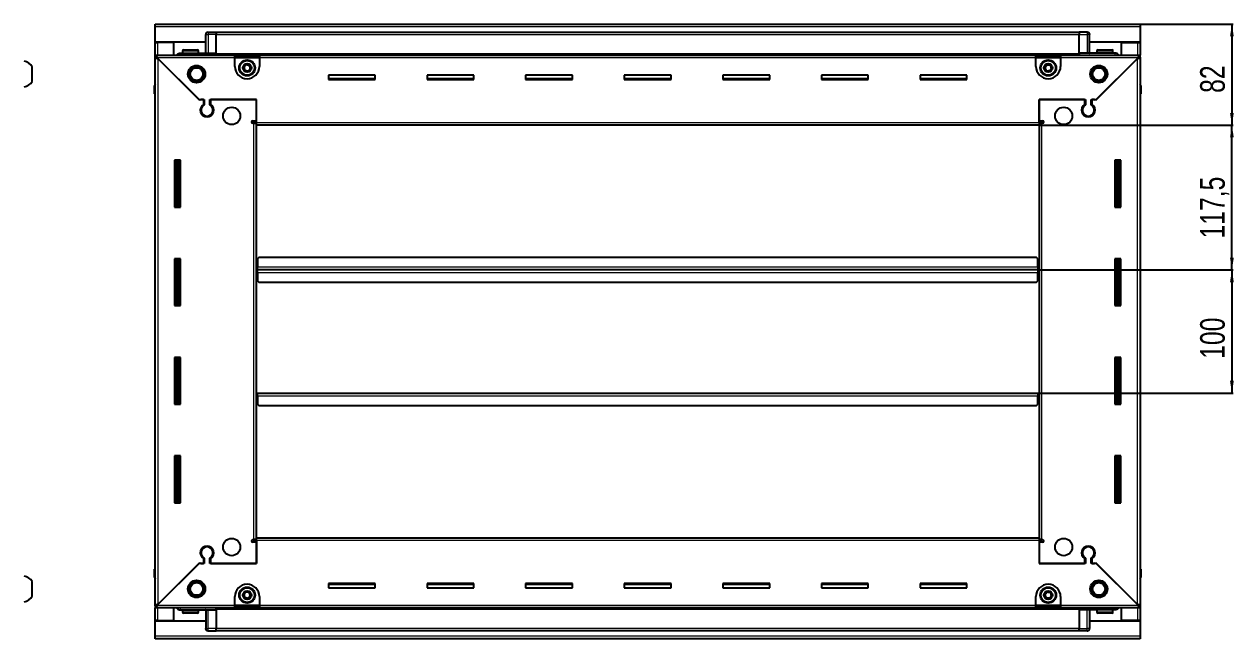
# Model space of a CAD drawing. Header units: millimetres. Extents: x 834 to 3845, y -9 to 1867.
# Drawn here: x 2863 to 3845, y 1227 to 1726 of the extents above; entities that cross this region are included whole.
import ezdxf

# ---------------------------------------------------------------- set-up
doc = ezdxf.new("R2010")
doc.units = ezdxf.units.MM
doc.layers.add('FORMAT', color=7, linetype='Continuous')
doc.styles.add('SLDTEXTSTYLE0', font='TXT', dxfattribs={"width": 0.75})
doc.dimstyles.new('SLDDIMSTYLE0', dxfattribs={"dimtxt": 20, "dimasz": 10, "dimexe": 0, "dimexo": 0.0625, "dimgap": 5, "dimtad": 2, "dimdec": 1, "dimrnd": 1e-09, "dimzin": 12, "dimdsep": 46, "dimtxsty": 'SLDTEXTSTYLE0', "dimsah": 1, "dimcen": 0.09, "dimadec": 0, "dimazin": 3, "dimtfac": 1, "dimtofl": 0, "dimtmove": 0, "dimatfit": 3, "dimfxl": 0, "dimfrac": 2, "dimtolj": 1, "dimtzin": 12, "dimarcsym": 0})

# ---------------------------------------------------------------- blocks, each defined once
blk = doc.blocks.new('_D_5')
at = {"layer": 'FORMAT'}
for p, q in [((3768.77, 1726.26), (3844.26, 1726.26)), ((3843.26, 1726.26), (3843.26, 1644.26)), ((3686.77, 1644.26), (3844.26, 1644.26))]:
    blk.add_line(p, q, dxfattribs=at)
for points in [[(3843.26, 1726.26), (3841.72, 1716.26), (3844.79, 1716.26)], [(3843.26, 1644.26), (3844.79, 1654.26), (3841.72, 1654.26)]]:
    blk.add_solid(points, dxfattribs=at)
at = {"layer": 'FORMAT', "insert": (3817.47, 1670.48), "char_height": 20, "attachment_point": 1, "rotation": 90, "style": 'SLDTEXTSTYLE0'}
blk.add_mtext('82', dxfattribs=at)
blk = doc.blocks.new('_D_6')
at = {"layer": 'FORMAT'}
for p, q in [((3686.77, 1644.26), (3844.26, 1644.26)), ((3843.26, 1526.76), (3843.26, 1644.26)), ((3685.77, 1526.76), (3844.26, 1526.76))]:
    blk.add_line(p, q, dxfattribs=at)
for points in [[(3843.26, 1644.26), (3841.72, 1634.26), (3844.79, 1634.26)], [(3843.26, 1526.76), (3844.79, 1536.76), (3841.72, 1536.76)]]:
    blk.add_solid(points, dxfattribs=at)
at = {"layer": 'FORMAT', "insert": (3817.47, 1552.26), "char_height": 20, "attachment_point": 1, "rotation": 90, "style": 'SLDTEXTSTYLE0'}
blk.add_mtext('117,5', dxfattribs=at)
blk = doc.blocks.new('_D_7')
at = {"layer": 'FORMAT'}
for p, q in [((3685.77, 1526.76), (3844.26, 1526.76)), ((3843.26, 1526.76), (3843.26, 1426.76)), ((3685.77, 1426.76), (3844.26, 1426.76))]:
    blk.add_line(p, q, dxfattribs=at)
for points in [[(3843.26, 1526.76), (3841.72, 1516.76), (3844.79, 1516.76)], [(3843.26, 1426.76), (3844.79, 1436.76), (3841.72, 1436.76)]]:
    blk.add_solid(points, dxfattribs=at)
at = {"layer": 'FORMAT', "insert": (3817.47, 1454.59), "char_height": 20, "attachment_point": 1, "rotation": 90, "style": 'SLDTEXTSTYLE0'}
blk.add_mtext('100', dxfattribs=at)

msp = doc.modelspace()

# ---------------------------------------------------------------- linework, layer by layer
at = {"color": 7, "linetype": 'Continuous', "lineweight": 25}
for p, q in [((2969.76, 1724.16), (2969.76, 1726.26)), ((2969.76, 1726.26), (3768.76, 1726.26)), ((2969.76, 1711.76), (2969.76, 1724.16)), ((3010.76, 1702.76), (3010.76, 1717.76)), ((3011.43, 1719.26), (3011.43, 1719.26)), ((3012.76, 1719.76), (3019.26, 1719.76)), ((3012.76, 1719.76), (3019.26, 1719.76)), ((3019.26, 1719.76), (3019.26, 1719.76)), ((3019.26, 1719.76), (3019.26, 1719.76)), ((3019.26, 1719.76), (3019.26, 1717.76)), ((3719.26, 1719.61), (3019.26, 1719.61)), ((3019.26, 1702.76), (3019.26, 1717.76)), ((3719.26, 1719.76), (3719.26, 1719.76)), ((3725.76, 1719.76), (3719.26, 1719.76)), ((3725.76, 1719.76), (3719.26, 1719.76)), ((3719.26, 1719.76), (3719.26, 1717.76)), ((3719.26, 1702.76), (3719.26, 1717.76)), ((3727.76, 1717.76), (3727.76, 1717.76)), ((3727.76, 1702.76), (3727.76, 1717.76)), ((3768.76, 1726.26), (3768.76, 1724.16)), ((3768.76, 1724.16), (3768.76, 1711.76)), ((3010.76, 1711.76), (2969.76, 1711.76)), ((2969.76, 1711.26), (2969.76, 1711.76)), ((2969.76, 1701.01), (2969.76, 1711.26)), ((2969.76, 1711.26), (2971.86, 1711.26)), ((2971.26, 1711.26), (2971.26, 1711.76)), ((2984.76, 1711.26), (2971.86, 1711.26)), ((2984.76, 1701.01), (2984.76, 1711.26)), ((3768.76, 1711.76), (3727.76, 1711.76)), ((3753.76, 1701.01), (3753.76, 1711.26)), ((3753.76, 1711.26), (3766.66, 1711.26)), ((3766.66, 1711.26), (3768.76, 1711.26)), ((3767.26, 1711.26), (3767.26, 1711.76)), ((3768.76, 1711.26), (3768.76, 1711.76)), ((3768.76, 1711.26), (3768.76, 1701.01)), ((2969.76, 1699.51), (2969.76, 1701.01)), ((2969.76, 1701.01), (2970.76, 1701.01)), ((2969.76, 1699.01), (2969.76, 1699.51)), ((2969.76, 1699.51), (2970.76, 1699.51)), ((2969.76, 1254.51), (2969.76, 1699.01)), ((2971.26, 1699.01), (2969.76, 1699.01)), ((2970.76, 1701.01), (3034.26, 1701.01)), ((2970.76, 1699.51), (2970.76, 1701.01)), ((2971.36, 1698.91), (3005.26, 1665.01)), ((3005.96, 1664.31), (2971.86, 1698.41)), ((2990.26, 1702.76), (3019.26, 1702.76)), ((2991.76, 1704.66), (2991.76, 1702.76)), ((2992.56, 1705.46), (3003.96, 1705.46)), ((3004.76, 1702.76), (3004.76, 1704.66)), ((3019.26, 1702.76), (3019.26, 1702.26)), ((3019.26, 1701.61), (3719.26, 1701.61)), ((3034.26, 1698.91), (3034.26, 1701.01)), ((3034.26, 1701.01), (3054.26, 1701.01)), ((3034.26, 1699.51), (3054.26, 1699.51)), ((3034.26, 1692.01), (3034.26, 1698.91)), ((3054.26, 1701.01), (3684.26, 1701.01)), ((3054.26, 1701.01), (3054.26, 1698.91)), ((3054.26, 1698.91), (3054.26, 1692.01)), ((3684.26, 1698.91), (3684.26, 1701.01)), ((3684.26, 1701.01), (3704.26, 1701.01)), ((3684.26, 1699.51), (3704.26, 1699.51)), ((3684.26, 1692.01), (3684.26, 1698.91)), ((3704.26, 1701.01), (3767.76, 1701.01)), ((3704.26, 1701.01), (3704.26, 1698.91)), ((3704.26, 1698.91), (3704.26, 1692.01)), ((3719.26, 1702.76), (3719.26, 1702.26)), ((3748.26, 1702.76), (3719.26, 1702.76)), ((3766.66, 1698.41), (3732.56, 1664.31)), ((3733.26, 1665.01), (3767.16, 1698.91)), ((3733.76, 1704.66), (3733.76, 1702.76)), ((3734.56, 1705.46), (3745.96, 1705.46)), ((3746.76, 1702.76), (3746.76, 1704.66)), ((3767.26, 1699.01), (3768.76, 1699.01)), ((3767.76, 1699.51), (3767.76, 1701.01)), ((3767.76, 1701.01), (3768.76, 1701.01)), ((3767.76, 1699.51), (3768.76, 1699.51)), ((3768.76, 1699.51), (3768.76, 1701.01)), ((3768.76, 1699.51), (3768.76, 1699.01)), ((3768.76, 1699.01), (3768.76, 1254.51)), ((2870.02, 1679.76), (2870.02, 1691.76)), ((3148.26, 1684.76), (3110.26, 1684.76)), ((3110.26, 1684.76), (3110.26, 1681.26)), ((3148.26, 1682.01), (3110.26, 1682.01)), ((3110.26, 1681.26), (3148.26, 1681.26)), ((3148.26, 1681.26), (3148.26, 1684.76)), ((3228.26, 1684.76), (3190.26, 1684.76)), ((3190.26, 1684.76), (3190.26, 1681.26)), ((3228.26, 1682.01), (3190.26, 1682.01)), ((3190.26, 1681.26), (3228.26, 1681.26)), ((3228.26, 1681.26), (3228.26, 1684.76)), ((3308.26, 1684.76), (3270.26, 1684.76)), ((3270.26, 1684.76), (3270.26, 1681.26)), ((3308.26, 1682.01), (3270.26, 1682.01)), ((3270.26, 1681.26), (3308.26, 1681.26)), ((3308.26, 1681.26), (3308.26, 1684.76)), ((3388.26, 1684.76), (3350.26, 1684.76)), ((3350.26, 1684.76), (3350.26, 1681.26)), ((3388.26, 1682.01), (3350.26, 1682.01)), ((3350.26, 1681.26), (3388.26, 1681.26)), ((3388.26, 1681.26), (3388.26, 1684.76)), ((3468.26, 1684.76), (3430.26, 1684.76)), ((3430.26, 1684.76), (3430.26, 1681.26)), ((3468.26, 1682.01), (3430.26, 1682.01)), ((3430.26, 1681.26), (3468.26, 1681.26)), ((3468.26, 1681.26), (3468.26, 1684.76)), ((3548.26, 1684.76), (3510.26, 1684.76)), ((3510.26, 1684.76), (3510.26, 1681.26)), ((3548.26, 1682.01), (3510.26, 1682.01)), ((3510.26, 1681.26), (3548.26, 1681.26)), ((3548.26, 1681.26), (3548.26, 1684.76)), ((3628.26, 1684.76), (3590.26, 1684.76)), ((3590.26, 1684.76), (3590.26, 1681.26)), ((3628.26, 1682.01), (3590.26, 1682.01)), ((3590.26, 1681.26), (3628.26, 1681.26)), ((3628.26, 1681.26), (3628.26, 1684.76)), ((2969.26, 1676.26), (2969.26, 1669.76)), ((2969.26, 1669.76), (2969.26, 1676.26)), ((2969.26, 1669.76), (2969.26, 1669.76)), ((2969.76, 1669.76), (2969.26, 1669.76)), ((2969.41, 1669.76), (2969.41, 1283.76)), ((3768.76, 1677.58), (3768.76, 1677.58)), ((3768.76, 1669.76), (3769.26, 1669.76)), ((3769.11, 1283.76), (3769.11, 1669.76)), ((3769.26, 1676.26), (3769.26, 1669.76)), ((3769.26, 1669.76), (3769.26, 1676.26)), ((3769.26, 1669.76), (3769.26, 1669.76)), ((3769.26, 1669.76), (3769.26, 1669.76)), ((3005.26, 1665.01), (3009.46, 1665.01)), ((3006.66, 1665.01), (3005.96, 1664.31)), ((3008.76, 1665.01), (3006.66, 1665.01)), ((3008.76, 1665.01), (3008.76, 1661.12)), ((3009.46, 1665.01), (3009.46, 1660.72)), ((3014.06, 1665.01), (3051.76, 1665.01)), ((3014.06, 1660.72), (3014.06, 1665.01)), ((3014.76, 1661.12), (3014.76, 1665.01)), ((3051.76, 1665.01), (3014.76, 1665.01)), ((3051.76, 1646.36), (3051.76, 1665.01)), ((3051.76, 1647.76), (3051.76, 1665.01)), ((3686.76, 1665.01), (3724.46, 1665.01)), ((3686.76, 1646.36), (3686.76, 1665.01)), ((3686.76, 1665.01), (3686.76, 1647.76)), ((3723.76, 1665.01), (3686.76, 1665.01)), ((3723.76, 1665.01), (3723.76, 1661.12)), ((3724.46, 1665.01), (3724.46, 1660.72)), ((3729.06, 1665.01), (3733.26, 1665.01)), ((3729.06, 1660.72), (3729.06, 1665.01)), ((3731.86, 1665.01), (3729.76, 1665.01)), ((3729.76, 1661.12), (3729.76, 1665.01)), ((3732.56, 1664.31), (3731.86, 1665.01)), ((3009.76, 1652.14), (3009.76, 1651.38)), ((3728.76, 1652.14), (3728.76, 1651.38)), ((3048.91, 1647.76), (3051.76, 1647.76)), ((3049.66, 1645.76), (3048.91, 1645.76)), ((3049.66, 1645.76), (3051.76, 1645.76)), ((3051.76, 1646.76), (3049.76, 1646.76)), ((3049.76, 1646.76), (3049.76, 1645.76)), ((3051.76, 1644.26), (3051.76, 1646.36)), ((3686.76, 1644.26), (3051.76, 1644.26)), ((3051.76, 1309.26), (3051.76, 1644.26)), ((3686.76, 1647.76), (3689.61, 1647.76)), ((3688.76, 1646.76), (3686.76, 1646.76)), ((3686.76, 1646.36), (3686.76, 1644.26)), ((3686.76, 1645.76), (3688.86, 1645.76)), ((3686.76, 1644.26), (3686.76, 1309.26)), ((3688.76, 1645.76), (3688.76, 1646.76)), ((3689.61, 1645.76), (3688.86, 1645.76)), ((2990.26, 1615.76), (2985.26, 1615.76)), ((2985.26, 1615.76), (2985.26, 1577.76)), ((2987.41, 1577.76), (2987.41, 1615.76)), ((2989.2, 1577.76), (2989.2, 1615.76)), ((2989.23, 1577.76), (2989.23, 1615.76)), ((2990.26, 1577.76), (2990.26, 1615.76)), ((3748.26, 1615.76), (3748.26, 1577.76)), ((3753.26, 1615.76), (3748.26, 1615.76)), ((3749.28, 1615.76), (3749.28, 1577.76)), ((3749.31, 1615.76), (3749.31, 1577.76)), ((3751.11, 1615.76), (3751.11, 1577.76)), ((3753.26, 1577.76), (3753.26, 1615.76)), ((2985.26, 1577.76), (2990.26, 1577.76)), ((3748.26, 1577.76), (3753.26, 1577.76)), ((2990.26, 1535.76), (2985.26, 1535.76)), ((2985.26, 1535.76), (2985.26, 1497.76)), ((2987.41, 1497.76), (2987.41, 1535.76)), ((2989.2, 1497.76), (2989.2, 1535.76)), ((2989.23, 1497.76), (2989.23, 1535.76)), ((2990.26, 1497.76), (2990.26, 1535.76)), ((3053.76, 1536.76), (3052.76, 1535.76)), ((3052.76, 1535.76), (3052.76, 1528.86)), ((3684.76, 1536.76), (3053.76, 1536.76)), ((3685.76, 1535.76), (3684.76, 1536.76)), ((3685.76, 1528.86), (3685.76, 1535.76)), ((3748.26, 1535.76), (3748.26, 1497.76)), ((3753.26, 1535.76), (3748.26, 1535.76)), ((3749.28, 1535.76), (3749.28, 1497.76)), ((3749.31, 1535.76), (3749.31, 1497.76)), ((3751.11, 1535.76), (3751.11, 1497.76)), ((3753.26, 1497.76), (3753.26, 1535.76)), ((3052.51, 1526.76), (3051.76, 1526.76)), ((3052.76, 1529.61), (3052.51, 1529.61)), ((3052.51, 1529.61), (3052.51, 1526.76)), ((3052.51, 1526.76), (3052.51, 1523.91)), ((3052.51, 1523.91), (3052.76, 1523.91)), ((3052.76, 1526.76), (3052.76, 1528.86)), ((3052.76, 1524.66), (3052.76, 1526.76)), ((3685.76, 1526.76), (3052.76, 1526.76)), ((3052.76, 1524.66), (3052.76, 1517.76)), ((3686.01, 1529.61), (3685.76, 1529.61)), ((3685.76, 1528.86), (3685.76, 1526.76)), ((3685.76, 1526.76), (3685.76, 1524.66)), ((3685.76, 1517.76), (3685.76, 1524.66)), ((3685.76, 1523.91), (3686.01, 1523.91)), ((3686.01, 1526.76), (3686.01, 1529.61)), ((3686.01, 1523.91), (3686.01, 1526.76)), ((3686.76, 1526.76), (3686.01, 1526.76)), ((3052.76, 1517.76), (3053.76, 1516.76)), ((3053.76, 1516.76), (3684.76, 1516.76)), ((3684.76, 1516.76), (3685.76, 1517.76)), ((2985.26, 1497.76), (2990.26, 1497.76)), ((3748.26, 1497.76), (3753.26, 1497.76)), ((2990.26, 1455.76), (2985.26, 1455.76)), ((2985.26, 1455.76), (2985.26, 1417.76)), ((2987.41, 1417.76), (2987.41, 1455.76)), ((2989.2, 1417.76), (2989.2, 1455.76)), ((2989.23, 1417.76), (2989.23, 1455.76)), ((2990.26, 1417.76), (2990.26, 1455.76)), ((3748.26, 1455.76), (3748.26, 1417.76)), ((3753.26, 1455.76), (3748.26, 1455.76)), ((3749.28, 1455.76), (3749.28, 1417.76)), ((3749.31, 1455.76), (3749.31, 1417.76)), ((3751.11, 1455.76), (3751.11, 1417.76)), ((3753.26, 1417.76), (3753.26, 1455.76)), ((3051.76, 1426.76), (3052.51, 1426.76)), ((3052.51, 1426.76), (3052.51, 1423.91)), ((3052.51, 1423.91), (3052.76, 1423.91)), ((3052.76, 1424.66), (3052.76, 1426.76)), ((3052.76, 1426.76), (3685.76, 1426.76)), ((3052.76, 1424.66), (3052.76, 1417.76)), ((3685.76, 1426.76), (3685.76, 1424.66)), ((3685.76, 1417.76), (3685.76, 1424.66)), ((3685.76, 1423.91), (3686.01, 1423.91)), ((3686.01, 1423.91), (3686.01, 1426.76)), ((3686.01, 1426.76), (3686.76, 1426.76)), ((2985.26, 1417.76), (2990.26, 1417.76)), ((3052.76, 1417.76), (3053.76, 1416.76)), ((3053.76, 1416.76), (3684.76, 1416.76)), ((3684.76, 1416.76), (3685.76, 1417.76)), ((3748.26, 1417.76), (3753.26, 1417.76)), ((2990.26, 1375.76), (2985.26, 1375.76)), ((2985.26, 1375.76), (2985.26, 1337.76)), ((2987.41, 1337.76), (2987.41, 1375.76)), ((2989.2, 1337.76), (2989.2, 1375.76)), ((2989.23, 1337.76), (2989.23, 1375.76)), ((2990.26, 1337.76), (2990.26, 1375.76)), ((3748.26, 1375.76), (3748.26, 1337.76)), ((3753.26, 1375.76), (3748.26, 1375.76)), ((3749.28, 1375.76), (3749.28, 1337.76)), ((3749.31, 1375.76), (3749.31, 1337.76)), ((3751.11, 1375.76), (3751.11, 1337.76)), ((3753.26, 1337.76), (3753.26, 1375.76)), ((2985.26, 1337.76), (2990.26, 1337.76)), ((3748.26, 1337.76), (3753.26, 1337.76)), ((3048.91, 1307.76), (3049.66, 1307.76)), ((3051.76, 1305.76), (3048.91, 1305.76)), ((3051.76, 1307.76), (3049.66, 1307.76)), ((3049.76, 1307.76), (3049.76, 1306.76)), ((3049.76, 1306.76), (3051.76, 1306.76)), ((3051.76, 1307.16), (3051.76, 1309.26)), ((3051.76, 1309.26), (3686.76, 1309.26)), ((3051.76, 1307.16), (3051.76, 1288.51)), ((3051.76, 1288.51), (3051.76, 1305.76)), ((3686.76, 1309.26), (3686.76, 1307.16)), ((3688.86, 1307.76), (3686.76, 1307.76)), ((3686.76, 1307.16), (3686.76, 1288.51)), ((3686.76, 1306.76), (3688.76, 1306.76)), ((3686.76, 1305.76), (3686.76, 1288.51)), ((3689.61, 1305.76), (3686.76, 1305.76)), ((3688.76, 1306.76), (3688.76, 1307.76)), ((3688.86, 1307.76), (3689.61, 1307.76)), ((3009.76, 1302.13), (3009.76, 1301.37)), ((3728.76, 1302.13), (3728.76, 1301.37)), ((3005.26, 1288.51), (2971.36, 1254.61)), ((2971.86, 1255.11), (3005.96, 1289.21)), ((3009.46, 1288.51), (3005.26, 1288.51)), ((3005.96, 1289.21), (3006.66, 1288.51)), ((3006.66, 1288.51), (3008.76, 1288.51)), ((3008.76, 1292.4), (3008.76, 1288.51)), ((3009.46, 1292.79), (3009.46, 1288.51)), ((3014.06, 1288.51), (3014.06, 1292.79)), ((3051.76, 1288.51), (3014.06, 1288.51)), ((3014.76, 1288.51), (3014.76, 1292.4)), ((3014.76, 1288.51), (3051.76, 1288.51)), ((3724.46, 1288.51), (3686.76, 1288.51)), ((3686.76, 1288.51), (3723.76, 1288.51)), ((3723.76, 1292.4), (3723.76, 1288.51)), ((3724.46, 1292.79), (3724.46, 1288.51)), ((3729.06, 1288.51), (3729.06, 1292.79)), ((3733.26, 1288.51), (3729.06, 1288.51)), ((3729.76, 1288.51), (3729.76, 1292.4)), ((3729.76, 1288.51), (3731.86, 1288.51)), ((3731.86, 1288.51), (3732.56, 1289.21)), ((3732.56, 1289.21), (3766.66, 1255.11)), ((3767.16, 1254.61), (3733.26, 1288.51)), ((2969.26, 1277.26), (2969.26, 1283.76)), ((2969.26, 1283.76), (2969.26, 1283.76)), ((2969.26, 1283.76), (2969.26, 1283.76)), ((2969.26, 1283.76), (2969.26, 1277.26)), ((2969.76, 1283.76), (2969.26, 1283.76)), ((2969.76, 1275.93), (2969.76, 1275.93)), ((3768.76, 1283.76), (3769.26, 1283.76)), ((3769.26, 1283.76), (3769.26, 1283.76)), ((3769.26, 1277.26), (3769.26, 1283.76)), ((3769.26, 1283.76), (3769.26, 1277.26)), ((2870.02, 1261.76), (2870.02, 1273.76)), ((3148.26, 1272.26), (3110.26, 1272.26)), ((3110.26, 1272.26), (3110.26, 1268.76)), ((3110.26, 1271.51), (3148.26, 1271.51)), ((3110.26, 1268.76), (3148.26, 1268.76)), ((3148.26, 1268.76), (3148.26, 1272.26)), ((3228.26, 1272.26), (3190.26, 1272.26)), ((3190.26, 1272.26), (3190.26, 1268.76)), ((3190.26, 1271.51), (3228.26, 1271.51)), ((3190.26, 1268.76), (3228.26, 1268.76)), ((3228.26, 1268.76), (3228.26, 1272.26)), ((3308.26, 1272.26), (3270.26, 1272.26)), ((3270.26, 1272.26), (3270.26, 1268.76)), ((3270.26, 1271.51), (3308.26, 1271.51)), ((3270.26, 1268.76), (3308.26, 1268.76)), ((3308.26, 1268.76), (3308.26, 1272.26)), ((3388.26, 1272.26), (3350.26, 1272.26)), ((3350.26, 1272.26), (3350.26, 1268.76)), ((3350.26, 1271.51), (3388.26, 1271.51)), ((3350.26, 1268.76), (3388.26, 1268.76)), ((3388.26, 1268.76), (3388.26, 1272.26)), ((3468.26, 1272.26), (3430.26, 1272.26)), ((3430.26, 1272.26), (3430.26, 1268.76)), ((3430.26, 1271.51), (3468.26, 1271.51)), ((3430.26, 1268.76), (3468.26, 1268.76)), ((3468.26, 1268.76), (3468.26, 1272.26)), ((3548.26, 1272.26), (3510.26, 1272.26)), ((3510.26, 1272.26), (3510.26, 1268.76)), ((3510.26, 1271.51), (3548.26, 1271.51)), ((3510.26, 1268.76), (3548.26, 1268.76)), ((3548.26, 1268.76), (3548.26, 1272.26)), ((3628.26, 1272.26), (3590.26, 1272.26)), ((3590.26, 1272.26), (3590.26, 1268.76)), ((3590.26, 1271.51), (3628.26, 1271.51)), ((3590.26, 1268.76), (3628.26, 1268.76)), ((3628.26, 1268.76), (3628.26, 1272.26)), ((3034.26, 1254.61), (3034.26, 1261.51)), ((3054.26, 1261.51), (3054.26, 1254.61)), ((3684.26, 1254.61), (3684.26, 1261.51)), ((3704.26, 1261.51), (3704.26, 1254.61)), ((2969.76, 1254.01), (2969.76, 1254.51)), ((2971.26, 1254.51), (2969.76, 1254.51)), ((2969.76, 1254.01), (2969.76, 1252.51)), ((2970.76, 1254.01), (2969.76, 1254.01)), ((2969.76, 1242.26), (2969.76, 1252.51)), ((2970.76, 1252.51), (2969.76, 1252.51)), ((2970.76, 1254.01), (2970.76, 1252.51)), ((3034.26, 1252.51), (2970.76, 1252.51)), ((2984.76, 1242.26), (2984.76, 1252.51)), ((2990.26, 1250.76), (3019.26, 1250.76)), ((2991.76, 1250.76), (2991.76, 1248.86)), ((2996.33, 1248.06), (2992.56, 1248.06)), ((3003.96, 1248.06), (2996.33, 1248.06)), ((3004.76, 1248.86), (3004.76, 1250.76)), ((3010.76, 1250.76), (3010.76, 1235.76)), ((3719.26, 1251.91), (3019.26, 1251.91)), ((3019.26, 1250.76), (3019.26, 1251.26)), ((3019.26, 1250.76), (3019.26, 1235.76)), ((3034.26, 1252.51), (3034.26, 1254.61)), ((3054.26, 1254.01), (3034.26, 1254.01)), ((3054.26, 1252.51), (3034.26, 1252.51)), ((3054.26, 1254.61), (3054.26, 1252.51)), ((3684.26, 1252.51), (3054.26, 1252.51)), ((3684.26, 1252.51), (3684.26, 1254.61)), ((3704.26, 1254.01), (3684.26, 1254.01)), ((3704.26, 1252.51), (3684.26, 1252.51)), ((3704.26, 1254.61), (3704.26, 1252.51)), ((3767.76, 1252.51), (3704.26, 1252.51)), ((3719.26, 1250.76), (3719.26, 1251.26)), ((3748.26, 1250.76), (3719.26, 1250.76)), ((3719.26, 1250.76), (3719.26, 1235.76)), ((3727.76, 1250.76), (3727.76, 1235.76)), ((3733.76, 1250.76), (3733.76, 1248.86)), ((3741.55, 1248.06), (3734.56, 1248.06)), ((3745.96, 1248.06), (3741.55, 1248.06)), ((3746.76, 1248.86), (3746.76, 1250.76)), ((3753.76, 1242.26), (3753.76, 1252.51)), ((3767.26, 1254.51), (3768.76, 1254.51)), ((3767.76, 1254.01), (3767.76, 1252.51)), ((3768.76, 1254.01), (3767.76, 1254.01)), ((3768.76, 1252.51), (3767.76, 1252.51)), ((3768.76, 1254.51), (3768.76, 1254.01)), ((3768.76, 1254.01), (3768.76, 1252.51)), ((3768.76, 1252.51), (3768.76, 1242.26)), ((2971.86, 1242.26), (2969.76, 1242.26)), ((2969.76, 1241.76), (2969.76, 1242.26)), ((2969.76, 1241.76), (3010.76, 1241.76)), ((2969.76, 1229.36), (2969.76, 1241.76)), ((2971.26, 1241.76), (2971.26, 1242.26)), ((2971.86, 1242.26), (2984.76, 1242.26)), ((3727.76, 1241.76), (3768.76, 1241.76)), ((3766.66, 1242.26), (3753.76, 1242.26)), ((3768.76, 1242.26), (3766.66, 1242.26)), ((3767.26, 1241.76), (3767.26, 1242.26)), ((3768.76, 1241.76), (3768.76, 1242.26)), ((3768.76, 1241.76), (3768.76, 1229.36)), ((2969.76, 1227.26), (2969.76, 1229.36)), ((3768.76, 1227.26), (2969.76, 1227.26)), ((3010.76, 1235.76), (3010.76, 1235.76)), ((3012.76, 1233.76), (3019.26, 1233.76)), ((3012.76, 1233.76), (3019.26, 1233.76)), ((3019.26, 1233.76), (3019.26, 1235.76)), ((3019.26, 1233.91), (3719.26, 1233.91)), ((3019.26, 1233.76), (3019.26, 1233.76)), ((3719.26, 1233.76), (3719.26, 1235.76)), ((3719.26, 1233.76), (3719.26, 1233.76)), ((3725.76, 1233.76), (3719.26, 1233.76)), ((3719.26, 1233.76), (3719.26, 1233.76)), ((3725.76, 1233.76), (3719.26, 1233.76)), ((3727.08, 1234.26), (3727.08, 1234.26)), ((3768.76, 1229.36), (3768.76, 1227.26))]:
    msp.add_line(p, q, dxfattribs=at)
at = {"color": 8, "linetype": 'Continuous', "lineweight": 18}
for p, q in [((3768.76, 1724.16), (2969.76, 1724.16)), ((3010.76, 1717.76), (3012.76, 1717.76)), ((3012.76, 1719.76), (3012.76, 1717.76)), ((3012.76, 1717.76), (3012.76, 1702.76)), ((3019.26, 1717.76), (3012.76, 1717.76)), ((3719.26, 1717.61), (3019.26, 1717.61)), ((3719.26, 1717.76), (3725.76, 1717.76)), ((3725.76, 1719.76), (3725.76, 1717.76)), ((3725.76, 1717.76), (3725.76, 1702.76)), ((3727.76, 1717.76), (3725.76, 1717.76)), ((2971.86, 1711.26), (2971.86, 1711.76)), ((2971.86, 1701.01), (2971.86, 1711.26)), ((3766.66, 1711.76), (3766.66, 1711.26)), ((3766.66, 1711.26), (3766.66, 1701.01)), ((3034.26, 1698.91), (2971.36, 1698.91)), ((2971.86, 1698.41), (2971.86, 1255.11)), ((2991.76, 1704.66), (3004.76, 1704.66)), ((3719.26, 1702.26), (3019.26, 1702.26)), ((3719.26, 1701.02), (3019.26, 1701.02)), ((3034.26, 1698.91), (3054.26, 1698.91)), ((3684.26, 1698.91), (3054.26, 1698.91)), ((3684.26, 1698.91), (3704.26, 1698.91)), ((3767.16, 1698.91), (3704.26, 1698.91)), ((3733.76, 1704.66), (3746.76, 1704.66)), ((3766.66, 1255.11), (3766.66, 1698.41)), ((2969.76, 1676.26), (2969.26, 1676.26)), ((3768.76, 1676.26), (3769.26, 1676.26)), ((3049.66, 1307.76), (3049.66, 1645.76)), ((3051.76, 1646.36), (3686.76, 1646.36)), ((3688.86, 1645.76), (3688.86, 1307.76)), ((2986.76, 1615.76), (2986.76, 1577.76)), ((2987.99, 1615.76), (2987.99, 1577.76)), ((3750.52, 1577.76), (3750.52, 1615.76)), ((3751.76, 1577.76), (3751.76, 1615.76)), ((2986.76, 1535.76), (2986.76, 1497.76)), ((2987.99, 1535.76), (2987.99, 1497.76)), ((3750.52, 1497.76), (3750.52, 1535.76)), ((3751.76, 1497.76), (3751.76, 1535.76)), ((3685.76, 1528.86), (3052.76, 1528.86)), ((3052.76, 1524.66), (3685.76, 1524.66)), ((2986.76, 1455.76), (2986.76, 1417.76)), ((2987.99, 1455.76), (2987.99, 1417.76)), ((3750.52, 1417.76), (3750.52, 1455.76)), ((3751.76, 1417.76), (3751.76, 1455.76)), ((3052.76, 1424.66), (3685.76, 1424.66)), ((2986.76, 1375.76), (2986.76, 1337.76)), ((2987.99, 1375.76), (2987.99, 1337.76)), ((3750.52, 1337.76), (3750.52, 1375.76)), ((3751.76, 1337.76), (3751.76, 1375.76)), ((3686.76, 1307.16), (3051.76, 1307.16)), ((2969.76, 1277.26), (2969.26, 1277.26)), ((3768.76, 1277.26), (3769.26, 1277.26)), ((2971.36, 1254.61), (3034.26, 1254.61)), ((2971.86, 1242.26), (2971.86, 1252.51)), ((2996.06, 1248.86), (2991.76, 1248.86)), ((3004.76, 1248.86), (2996.06, 1248.86)), ((3012.76, 1235.76), (3012.76, 1250.76)), ((3019.26, 1252.49), (3719.26, 1252.49)), ((3019.26, 1251.26), (3719.26, 1251.26)), ((3054.26, 1254.61), (3034.26, 1254.61)), ((3054.26, 1254.61), (3684.26, 1254.61)), ((3704.26, 1254.61), (3684.26, 1254.61)), ((3704.26, 1254.61), (3767.16, 1254.61)), ((3725.76, 1235.76), (3725.76, 1250.76)), ((3741.73, 1248.86), (3733.76, 1248.86)), ((3746.76, 1248.86), (3741.73, 1248.86)), ((3766.66, 1252.51), (3766.66, 1242.26)), ((2971.86, 1241.76), (2971.86, 1242.26)), ((3766.66, 1242.26), (3766.66, 1241.76)), ((3768.76, 1229.36), (2969.76, 1229.36)), ((3010.76, 1235.76), (3012.76, 1235.76)), ((3019.26, 1235.76), (3012.76, 1235.76)), ((3012.76, 1233.76), (3012.76, 1235.76)), ((3019.26, 1235.91), (3719.26, 1235.91)), ((3719.26, 1235.76), (3725.76, 1235.76)), ((3727.76, 1235.76), (3725.76, 1235.76)), ((3725.76, 1233.76), (3725.76, 1235.76))]:
    msp.add_line(p, q, dxfattribs=at)
at = {"color": 7, "linetype": 'Continuous', "lineweight": 25, "flags": 128}
for points in [[(3727.61, 1718.51), (3727.72, 1718.15), (3727.76, 1717.76)], [(3010.9, 1235.01), (3010.79, 1235.37), (3010.76, 1235.76)]]:
    msp.add_lwpolyline(points, dxfattribs=at)
at = {"color": 7, "linetype": 'Continuous', "lineweight": 25}
for centre, radius in [((3003.26, 1685.76), 7), ((3003.26, 1685.76), 6.03), ((3003.26, 1685.76), 5.1), ((3044.26, 1690.76), 6.5), ((3044.26, 1690.76), 3.46), ((3694.26, 1690.76), 6.5), ((3694.26, 1690.76), 3.46), ((3735.26, 1685.76), 7), ((3735.26, 1685.76), 6.03), ((3735.26, 1685.76), 5.1), ((3031.76, 1651.76), 7), ((3706.76, 1651.76), 7), ((3031.76, 1301.76), 7), ((3706.76, 1301.76), 7), ((3003.26, 1267.76), 7), ((3003.26, 1267.76), 6.03), ((3003.26, 1267.76), 5.1), ((3044.26, 1262.76), 6.5), ((3044.26, 1262.76), 3.46), ((3694.26, 1262.76), 6.5), ((3694.26, 1262.76), 3.46), ((3735.26, 1267.76), 7), ((3735.26, 1267.76), 6.03), ((3735.26, 1267.76), 5.1)]:
    msp.add_circle(centre, radius, dxfattribs=at)
at = {"color": 8, "linetype": 'Continuous', "lineweight": 18}
for centre in [(3044.26, 1690.76), (3694.26, 1690.76), (3044.26, 1262.76), (3694.26, 1262.76)]:
    msp.add_circle(centre, 5.7, dxfattribs=at)
at = {"color": 7, "linetype": 'Continuous', "lineweight": 25}
for centre, radius, start, end in [((3012.76, 1717.76), 2, 90, 180), ((3012.76, 1717.76), 2, 90, 131.40962), ((3725.76, 1717.76), 2, 0, 90), ((2992.56, 1704.66), 0.8, 90, 180), ((3003.96, 1704.66), 0.8, 0, 90), ((3010.56, 1702.96), 0.2, 270, 0), ((3727.96, 1702.96), 0.2, 180, 270), ((3734.56, 1704.66), 0.8, 90, 180), ((3745.96, 1704.66), 0.8, 0, 90), ((2860.4, 1684.73), 11.91, 36.1266, 75.29965), ((3044.26, 1692.01), 10, 180, 270), ((3044.26, 1690.76), 2.5, 134.01559, 194.01559), ((3044.26, 1690.76), 2.5, 194.01559, 254.01559), ((3044.26, 1690.76), 2.5, 74.01559, 134.01559), ((3044.26, 1690.76), 2.5, 254.01559, 314.01559), ((3044.26, 1692.01), 10, 270, 0), ((3044.26, 1690.76), 2.5, 14.01559, 74.01559), ((3044.26, 1690.76), 2.5, 314.01559, 14.01559), ((3694.26, 1692.01), 10, 180, 270), ((3694.26, 1690.76), 2.5, 160.11158, 220.11158), ((3694.26, 1690.76), 2.5, 100.11158, 160.11158), ((3694.26, 1690.76), 2.5, 220.11158, 280.11158), ((3694.26, 1690.76), 2.5, 40.11158, 100.11158), ((3694.26, 1692.01), 10, 270, 0), ((3694.26, 1690.76), 2.5, 280.11158, 340.11158), ((3694.26, 1690.76), 2.5, 340.11158, 40.11158), ((2860.4, 1686.78), 11.91, 284.70035, 323.8734), ((2971.26, 1676.26), 2, 138.57492, 180), ((2971.26, 1676.26), 2, 138.59038, 180), ((3767.26, 1676.26), 2, 0, 41.39416), ((3011.76, 1656.51), 5.5, 123.05573, 56.94427), ((3011.76, 1656.51), 4.8, 118.63099, 61.36901), ((3726.76, 1656.51), 5.5, 123.05573, 56.94427), ((3726.76, 1656.51), 4.8, 118.63099, 61.36901), ((3048.91, 1646.76), 1, 90, 270), ((3689.61, 1646.76), 1, 270, 90), ((3048.91, 1306.76), 1, 90, 270), ((3689.61, 1306.76), 1, 270, 90), ((3011.76, 1297.01), 5.5, 303.05573, 236.94427), ((3011.76, 1297.01), 4.8, 298.63099, 241.36901), ((3726.76, 1297.01), 5.5, 303.05573, 236.94427), ((3726.76, 1297.01), 4.8, 298.63099, 241.36901), ((2860.4, 1266.73), 11.91, 36.1266, 75.29965), ((2971.26, 1277.26), 2, 180, 199.56674), ((2971.26, 1277.26), 2, 180, 221.39416), ((2971.26, 1277.26), 2, 213.78451, 221.40962), ((3767.26, 1277.26), 2, 318.57492, 360), ((3767.26, 1277.26), 2, 318.59038, 0), ((3044.26, 1261.51), 10, 90, 180), ((3044.26, 1261.51), 10, 0, 90), ((3694.26, 1261.51), 10, 90, 180), ((3694.26, 1261.51), 10, 0, 90), ((2860.4, 1268.78), 11.91, 284.70035, 323.8734), ((3044.26, 1262.76), 2.5, 127.47401, 187.47401), ((3044.26, 1262.76), 2.5, 187.47401, 247.47401), ((3044.26, 1262.76), 2.5, 67.47401, 127.47401), ((3044.26, 1262.76), 2.5, 247.47401, 307.47401), ((3044.26, 1262.76), 2.5, 7.47401, 67.47401), ((3044.26, 1262.76), 2.5, 307.47401, 7.47401), ((3694.26, 1262.76), 2.5, 147.04236, 207.04236), ((3694.26, 1262.76), 2.5, 207.04236, 267.04236), ((3694.26, 1262.76), 2.5, 87.04236, 147.04236), ((3694.26, 1262.76), 2.5, 267.04236, 327.04236), ((3694.26, 1262.76), 2.5, 27.04236, 87.04236), ((3694.26, 1262.76), 2.5, 327.04236, 27.04236), ((2992.56, 1248.86), 0.8, 180, 270), ((3003.96, 1248.86), 0.8, 270, 360), ((3010.56, 1250.56), 0.2, 0, 90), ((3727.96, 1250.56), 0.2, 90, 180), ((3734.56, 1248.86), 0.8, 180, 270), ((3745.96, 1248.86), 0.8, 270, 0), ((3012.76, 1235.76), 2, 180, 270), ((3725.76, 1235.76), 2, 270, 0), ((3725.76, 1235.76), 2, 270, 288.58003), ((3725.76, 1235.76), 2, 303.94202, 311.40962)]:
    msp.add_arc(centre, radius, start, end, dxfattribs=at)
for points, knots in [([(2969.76, 1699.01), (2969.78, 1698.96), (2969.83, 1698.87), (2970.23, 1698.74), (2970.79, 1698.61), (2971.37, 1698.5), (2971.73, 1698.43), (2971.86, 1698.41)], [0, 0, 0, 0, 0.230255, 0.448522, 0.666786, 0.88505, 1, 1, 1, 1]), ([(2971.36, 1698.91), (2971.31, 1699.16), (2971.22, 1699.65), (2971.09, 1700.3), (2970.96, 1700.76), (2970.85, 1700.98), (2970.78, 1701), (2970.76, 1701.01)], [0, 0, 0, 0, 0.2302553, 0.4485219, 0.6667858, 0.8850496, 1, 1, 1, 1]), ([(2987.04, 1701.01), (2987.16, 1701.21), (2987.55, 1701.86), (2988.7, 1702.57), (2989.74, 1702.69), (2990.26, 1702.76)], [0, 0, 0, 0, 0.1822499, 0.5911249, 1, 1, 1, 1]), ([(3019.26, 1702.76), (3019.26, 1702.72), (3019.26, 1702.64), (3019.26, 1702.02), (3019.26, 1701.47), (3019.26, 1701.09), (3019.26, 1701.08)], [0, 0, 0, 0, 0.330266, 0.660532, 0.990799, 1, 1, 1, 1]), ([(3719.26, 1702.76), (3719.26, 1702.72), (3719.26, 1702.64), (3719.26, 1702.02), (3719.26, 1701.47), (3719.26, 1701.09), (3719.26, 1701.08)], [0, 0, 0, 0, 0.330266, 0.660532, 0.990799, 1, 1, 1, 1]), ([(3751.47, 1701.01), (3751.35, 1701.21), (3750.96, 1701.86), (3749.81, 1702.57), (3748.77, 1702.69), (3748.26, 1702.76)], [0, 0, 0, 0, 0.18225, 0.591125, 1, 1, 1, 1]), ([(3766.66, 1698.41), (3766.91, 1698.45), (3767.4, 1698.54), (3768.04, 1698.68), (3768.51, 1698.81), (3768.73, 1698.92), (3768.75, 1698.98), (3768.76, 1699.01)], [0, 0, 0, 0, 0.230255, 0.448522, 0.666786, 0.88505, 1, 1, 1, 1]), ([(3767.76, 1701.01), (3767.71, 1700.98), (3767.62, 1700.93), (3767.49, 1700.54), (3767.36, 1699.98), (3767.25, 1699.4), (3767.18, 1699.03), (3767.16, 1698.91)], [0, 0, 0, 0, 0.2302553, 0.4485219, 0.6667858, 0.8850496, 1, 1, 1, 1]), ([(3041.48, 1691.55), (3041.85, 1691.91), (3042.55, 1692.58), (3043.24, 1693.25), (3043.56, 1693.56)], [0, 0, 0, 0, 0.534686, 1, 1, 1, 1]), ([(3042.18, 1688.75), (3042.1, 1689.09), (3041.9, 1689.88), (3041.66, 1690.85), (3041.51, 1691.43), (3041.48, 1691.55)], [0, 0, 0, 0, 0.362901, 0.866875, 1, 1, 1, 1]), ([(3044.96, 1687.96), (3044.46, 1688.1), (3043.53, 1688.36), (3042.61, 1688.63), (3042.18, 1688.75)], [0, 0, 0, 0, 0.534686, 1, 1, 1, 1]), ([(3043.56, 1693.56), (3044.05, 1693.42), (3044.98, 1693.15), (3045.9, 1692.89), (3046.33, 1692.76)], [0, 0, 0, 0, 0.534686, 1, 1, 1, 1]), ([(3047.03, 1689.96), (3046.66, 1689.6), (3045.97, 1688.93), (3045.28, 1688.27), (3044.96, 1687.96)], [0, 0, 0, 0, 0.534686, 1, 1, 1, 1]), ([(3046.33, 1692.76), (3046.36, 1692.64), (3046.51, 1692.06), (3046.75, 1691.1), (3046.95, 1690.3), (3047.03, 1689.96)], [0, 0, 0, 0, 0.133125, 0.637099, 1, 1, 1, 1]), ([(3691.41, 1690.25), (3691.46, 1690.37), (3691.66, 1690.93), (3692, 1691.87), (3692.28, 1692.64), (3692.4, 1692.96)], [0, 0, 0, 0, 0.133125, 0.637099, 1, 1, 1, 1]), ([(3693.27, 1688.04), (3692.94, 1688.44), (3692.32, 1689.17), (3691.7, 1689.91), (3691.41, 1690.25)], [0, 0, 0, 0, 0.534686, 1, 1, 1, 1]), ([(3692.4, 1692.96), (3692.9, 1693.06), (3693.85, 1693.22), (3694.8, 1693.39), (3695.24, 1693.47)], [0, 0, 0, 0, 0.534686, 1, 1, 1, 1]), ([(3696.12, 1688.55), (3695.61, 1688.46), (3694.66, 1688.29), (3693.71, 1688.12), (3693.27, 1688.04)], [0, 0, 0, 0, 0.534686, 1, 1, 1, 1]), ([(3695.24, 1693.47), (3695.57, 1693.08), (3696.19, 1692.34), (3696.81, 1691.61), (3697.1, 1691.26)], [0, 0, 0, 0, 0.5346859, 1, 1, 1, 1]), ([(3697.1, 1691.26), (3696.98, 1690.94), (3696.7, 1690.17), (3696.36, 1689.23), (3696.16, 1688.67), (3696.12, 1688.55)], [0, 0, 0, 0, 0.3629006, 0.8668753, 1, 1, 1, 1]), ([(3041.59, 1263.86), (3041.69, 1263.94), (3042.16, 1264.3), (3042.95, 1264.91), (3043.61, 1265.41), (3043.88, 1265.62)], [0, 0, 0, 0, 0.133125, 0.637099, 1, 1, 1, 1]), ([(3041.96, 1261), (3041.9, 1261.51), (3041.77, 1262.47), (3041.65, 1263.42), (3041.59, 1263.86)], [0, 0, 0, 0, 0.534686, 1, 1, 1, 1]), ([(3044.63, 1259.89), (3044.16, 1260.09), (3043.26, 1260.46), (3042.38, 1260.83), (3041.96, 1261)], [0, 0, 0, 0, 0.534686, 1, 1, 1, 1]), ([(3043.88, 1265.62), (3044.36, 1265.42), (3045.25, 1265.05), (3046.13, 1264.68), (3046.55, 1264.51)], [0, 0, 0, 0, 0.534686, 1, 1, 1, 1]), ([(3046.92, 1261.65), (3046.65, 1261.44), (3046, 1260.94), (3045.21, 1260.34), (3044.73, 1259.97), (3044.63, 1259.89)], [0, 0, 0, 0, 0.362901, 0.866875, 1, 1, 1, 1]), ([(3046.55, 1264.51), (3046.61, 1264), (3046.74, 1263.05), (3046.86, 1262.09), (3046.92, 1261.65)], [0, 0, 0, 0, 0.534686, 1, 1, 1, 1]), ([(3691.37, 1262.91), (3691.65, 1263.34), (3692.18, 1264.15), (3692.7, 1264.95), (3692.94, 1265.33)], [0, 0, 0, 0, 0.534686, 1, 1, 1, 1]), ([(3692.69, 1260.33), (3692.45, 1260.79), (3692.01, 1261.65), (3691.58, 1262.51), (3691.37, 1262.91)], [0, 0, 0, 0, 0.534686, 1, 1, 1, 1]), ([(3695.57, 1260.19), (3695.22, 1260.2), (3694.4, 1260.25), (3693.41, 1260.3), (3692.81, 1260.33), (3692.69, 1260.33)], [0, 0, 0, 0, 0.362901, 0.866875, 1, 1, 1, 1]), ([(3692.94, 1265.33), (3693.07, 1265.32), (3693.67, 1265.29), (3694.66, 1265.24), (3695.48, 1265.2), (3695.83, 1265.18)], [0, 0, 0, 0, 0.133125, 0.637099, 1, 1, 1, 1]), ([(3697.14, 1262.61), (3696.86, 1262.18), (3696.33, 1261.37), (3695.81, 1260.56), (3695.57, 1260.19)], [0, 0, 0, 0, 0.534686, 1, 1, 1, 1]), ([(3695.83, 1265.18), (3696.06, 1264.72), (3696.5, 1263.86), (3696.94, 1263.01), (3697.14, 1262.61)], [0, 0, 0, 0, 0.534686, 1, 1, 1, 1]), ([(2971.86, 1255.11), (2971.6, 1255.06), (2971.11, 1254.97), (2970.47, 1254.84), (2970, 1254.71), (2969.78, 1254.6), (2969.76, 1254.53), (2969.76, 1254.51)], [0, 0, 0, 0, 0.230255, 0.448522, 0.666786, 0.88505, 1, 1, 1, 1]), ([(2970.76, 1252.51), (2970.8, 1252.53), (2970.89, 1252.59), (2971.03, 1252.98), (2971.16, 1253.54), (2971.27, 1254.12), (2971.33, 1254.48), (2971.36, 1254.61)], [0, 0, 0, 0, 0.230255, 0.448522, 0.666786, 0.88505, 1, 1, 1, 1]), ([(2987.04, 1252.51), (2987.16, 1252.31), (2987.55, 1251.66), (2988.7, 1250.95), (2989.74, 1250.82), (2990.26, 1250.76)], [0, 0, 0, 0, 0.18225, 0.591125, 1, 1, 1, 1]), ([(3019.26, 1250.76), (3019.26, 1250.79), (3019.26, 1250.87), (3019.26, 1251.49), (3019.26, 1252.07), (3019.26, 1252.46), (3019.26, 1252.49)], [0, 0, 0, 0, 0.324279, 0.648558, 0.972836, 1, 1, 1, 1]), ([(3719.26, 1250.76), (3719.26, 1250.79), (3719.26, 1250.87), (3719.26, 1251.49), (3719.26, 1252.07), (3719.26, 1252.46), (3719.26, 1252.49)], [0, 0, 0, 0, 0.324279, 0.648558, 0.972836, 1, 1, 1, 1]), ([(3751.47, 1252.51), (3751.35, 1252.31), (3750.96, 1251.66), (3749.81, 1250.95), (3748.77, 1250.82), (3748.26, 1250.76)], [0, 0, 0, 0, 0.18225, 0.591125, 1, 1, 1, 1]), ([(3768.76, 1254.51), (3768.73, 1254.55), (3768.68, 1254.64), (3768.28, 1254.78), (3767.73, 1254.91), (3767.15, 1255.02), (3766.78, 1255.08), (3766.66, 1255.11)], [0, 0, 0, 0, 0.230255, 0.448522, 0.666786, 0.88505, 1, 1, 1, 1]), ([(3767.16, 1254.61), (3767.2, 1254.35), (3767.29, 1253.86), (3767.43, 1253.22), (3767.56, 1252.75), (3767.67, 1252.53), (3767.73, 1252.51), (3767.76, 1252.51)], [0, 0, 0, 0, 0.230255, 0.448522, 0.666786, 0.88505, 1, 1, 1, 1])]:
    msp.add_open_spline(points, degree=3, knots=knots, dxfattribs=at)
for points in [[(2971.36, 1698.91), (2971.31, 1698.99), (2971.21, 1699.14), (2971.06, 1699.34), (2970.91, 1699.48), (2970.81, 1699.5), (2970.76, 1699.51)], [(2971.26, 1699.01), (2971.26, 1698.96), (2971.28, 1698.86), (2971.42, 1698.71), (2971.62, 1698.56), (2971.78, 1698.46), (2971.86, 1698.41)], [(3766.66, 1698.41), (3766.73, 1698.46), (3766.89, 1698.56), (3767.09, 1698.71), (3767.23, 1698.86), (3767.25, 1698.96), (3767.26, 1699.01)], [(3767.76, 1699.51), (3767.71, 1699.5), (3767.61, 1699.48), (3767.46, 1699.34), (3767.31, 1699.14), (3767.21, 1698.99), (3767.16, 1698.91)], [(2970.76, 1254.01), (2970.81, 1254.02), (2970.91, 1254.03), (2971.06, 1254.17), (2971.21, 1254.37), (2971.31, 1254.53), (2971.36, 1254.61)], [(2971.86, 1255.11), (2971.78, 1255.06), (2971.62, 1254.96), (2971.42, 1254.81), (2971.28, 1254.66), (2971.26, 1254.56), (2971.26, 1254.51)], [(3767.26, 1254.51), (3767.25, 1254.56), (3767.23, 1254.66), (3767.09, 1254.81), (3766.89, 1254.96), (3766.73, 1255.06), (3766.66, 1255.11)], [(3767.16, 1254.61), (3767.21, 1254.53), (3767.31, 1254.37), (3767.46, 1254.17), (3767.61, 1254.03), (3767.71, 1254.02), (3767.76, 1254.01)]]:
    msp.add_open_spline(points, degree=3, dxfattribs=at)
at = {"color": 8, "linetype": 'Continuous', "lineweight": 18}
for points in [[(2990.26, 1702.76), (2990.26, 1702.71), (2990.26, 1702.64), (2990.26, 1702.2), (2990.26, 1701.75), (2990.26, 1701.33), (2990.26, 1701.06), (2990.26, 1701.01)], [(3748.26, 1702.76), (3748.26, 1702.71), (3748.26, 1702.64), (3748.26, 1702.2), (3748.26, 1701.75), (3748.26, 1701.33), (3748.26, 1701.06), (3748.26, 1701.01)], [(2990.26, 1250.76), (2990.26, 1250.8), (2990.26, 1250.88), (2990.26, 1251.31), (2990.26, 1251.77), (2990.26, 1252.18), (2990.26, 1252.45), (2990.26, 1252.51)], [(3748.26, 1250.76), (3748.26, 1250.8), (3748.26, 1250.88), (3748.26, 1251.31), (3748.26, 1251.77), (3748.26, 1252.18), (3748.26, 1252.45), (3748.26, 1252.51)]]:
    msp.add_open_spline(points, degree=3, knots=[0, 0, 0, 0, 0.359753, 0.553414, 0.751185, 0.948956, 1, 1, 1, 1], dxfattribs=at)

# ---------------------------------------------------------------- dimensions: what is measured, and where the dimension line sits
at = {"layer": 'FORMAT'}
for base, p1, p2, picture, middle in [((3843.26, 1644.26), (3768.76, 1726.26), (3686.76, 1644.26), '_D_5', (3843.26, 1685.26)), ((3843.26, 1644.26), (3685.76, 1526.76), (3686.76, 1644.26), '_D_6', (3843.26, 1585.51)), ((3843.26, 1426.76), (3685.76, 1526.76), (3685.76, 1426.76), '_D_7', (3843.26, 1476.76))]:
    dim = msp.add_linear_dim(base=base, p1=p1, p2=p2, angle=90, dimstyle='SLDDIMSTYLE0', dxfattribs=at)
    dim.commit()
    dim.dimension.update_dxf_attribs({"geometry": picture, "text_midpoint": middle, "dimtype": 160})

doc.saveas('drawing.dxf')
